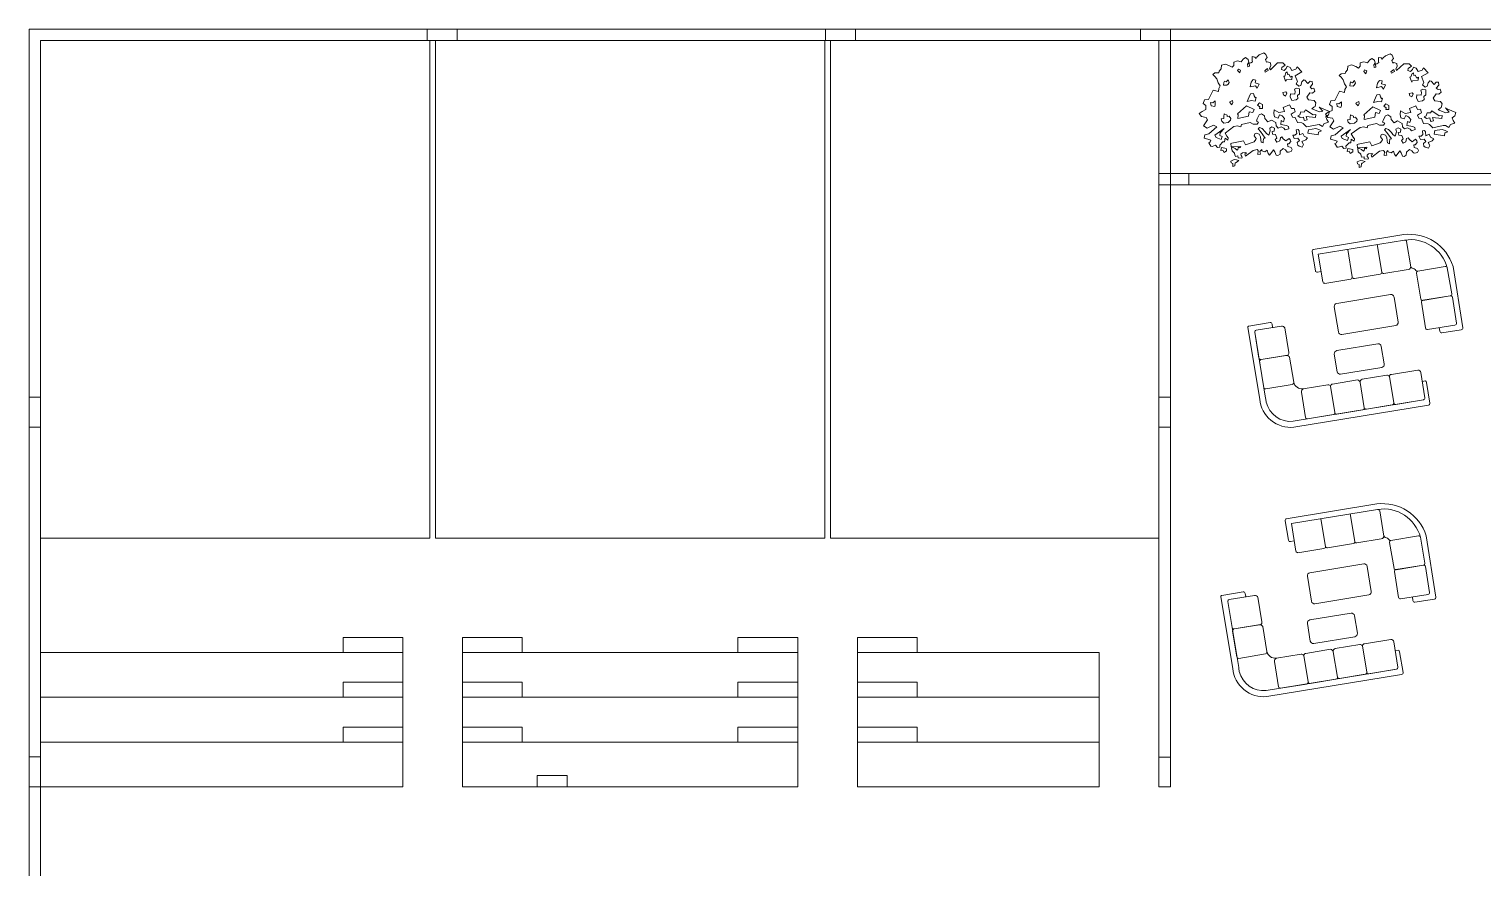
# Model space of a CAD drawing. Header units: inches. Extents: x 2 to 186, y 1 to 125.
# Drawn here: x 69.77 to 98.98, y 40.71 to 57.57 of the extents above; entities that cross this region are included whole.
import ezdxf

# ---------------------------------------------------------------- set-up
doc = ezdxf.new("R2010")
doc.units = ezdxf.units.IN
doc.header["$MEASUREMENT"] = 0
for name, color, linetype, lineweight in [('M_BRUSHES', 104, 'Continuous', 5), ('M_COL', 250, 'Continuous', 20), ('M_ELEV 2', 251, 'Continuous', 15), ('M_WALLS', 251, 'Continuous', 15)]:
    doc.layers.add(name, color=color, linetype=linetype, lineweight=lineweight)
doc.layers.add('M_FURNITURE', color=250, linetype='Continuous', lineweight=5, transparency=0.1)

msp = doc.modelspace()

# ---------------------------------------------------------------- linework, layer by layer
at = {"layer": 'M_BRUSHES'}
for points in [[(93.781, 55.304), (93.751, 55.306), (93.688, 55.24), (93.688, 55.198), (93.641, 55.19), (93.603, 55.239), (93.533, 55.215), (93.508, 55.217), (93.466, 55.289), (93.494, 55.306), (93.507, 55.338), (93.448, 55.36), (93.378, 55.378), (93.39, 55.448), (93.467, 55.467), (93.629, 55.606), (93.563, 55.638), (93.437, 55.581), (93.362, 55.63), (93.441, 55.747), (93.414, 55.798), (93.32, 55.813), (93.273, 55.879), (93.333, 55.919), (93.407, 55.955), (93.406, 56.035), (93.356, 56.075), (93.38, 56.152), (93.465, 56.155), (93.558, 56.342), (93.66, 56.315), (93.667, 56.377), (93.696, 56.431), (93.655, 56.492), (93.63, 56.573), (93.591, 56.622), (93.549, 56.657), (93.591, 56.695), (93.67, 56.696), (93.677, 56.727), (93.719, 56.771), (93.725, 56.846), (93.8, 56.87), (93.885, 56.836), (93.939, 56.807), (93.97, 56.843), (93.971, 56.91), (94.047, 56.935), (94.116, 56.916), (94.157, 56.966), (94.207, 56.998), (94.261, 56.964), (94.271, 56.904), (94.247, 56.87), (94.255, 56.816), (94.284, 56.827), (94.28, 56.888), (94.31, 56.893), (94.349, 56.917), (94.339, 56.94), (94.338, 57.019), (94.394, 57.011), (94.417, 56.983), (94.431, 57.011), (94.479, 57.055), (94.575, 57.096), (94.612, 57.064), (94.641, 57.003), (94.61, 56.96), (94.625, 56.908), (94.648, 56.917), (94.707, 56.897), (94.717, 56.837), (94.687, 56.79), (94.705, 56.756), (94.846, 56.896), (94.957, 56.895), (95.001, 56.849), (94.936, 56.8), (94.931, 56.757), (94.982, 56.741), (95.025, 56.779), (95.041, 56.824), (95.1, 56.803), (95.135, 56.742), (95.216, 56.767), (95.245, 56.815), (95.335, 56.713), (95.202, 56.635), (95.252, 56.516), (95.222, 56.469), (95.279, 56.423), (95.32, 56.441), (95.338, 56.512), (95.374, 56.554), (95.4, 56.547), (95.46, 56.477), (95.501, 56.526), (95.544, 56.522), (95.554, 56.462), (95.502, 56.405), (95.537, 56.374), (95.578, 56.386), (95.601, 56.323), (95.552, 56.284), (95.496, 56.293), (95.437, 56.205), (95.471, 56.149), (95.583, 56.137), (95.616, 56.087), (95.602, 56.018), (95.581, 56.002), (95.537, 55.97), (95.691, 55.91), (95.757, 55.921), (95.684, 56.006), (95.731, 55.984), (95.892, 55.918), (95.873, 55.848), (95.818, 55.808), (95.839, 55.756), (95.872, 55.702), (95.81, 55.679), (95.785, 55.675), (95.753, 55.614), (95.685, 55.652), (95.642, 55.651), (95.432, 55.605), (95.366, 55.673), (95.366, 55.673), (95.34, 55.687), (95.247, 55.696), (95.206, 55.793), (95.149, 55.803), (95.122, 55.859), (95.166, 55.891), (95.205, 55.91), (95.181, 55.978), (95.127, 55.976), (95.091, 56.05), (94.964, 55.998), (94.99, 55.917), (94.877, 55.898), (94.783, 55.95), (94.776, 55.875), (94.787, 55.81), (94.859, 55.785), (94.89, 55.852), (94.943, 55.83), (94.989, 55.776), (94.969, 55.711), (94.922, 55.734), (94.912, 55.653), (95.03, 55.636), (95.07, 55.612), (95.077, 55.57), (95.002, 55.546), (94.973, 55.578), (94.925, 55.606), (94.862, 55.584), (94.824, 55.626), (94.813, 55.692), (94.725, 55.745), (94.652, 55.708), (94.593, 55.772), (94.589, 55.826), (94.527, 55.871), (94.483, 55.846), (94.44, 55.771), (94.423, 55.72), (94.469, 55.703), (94.439, 55.661), (94.36, 55.66), (94.3, 55.693), (94.128, 55.652), (94.112, 55.607), (94.047, 55.626), (93.97, 55.614), (93.794, 55.483), (93.83, 55.417), (93.859, 55.385), (93.849, 55.34), (93.814, 55.365), (93.794, 55.379), (93.781, 55.304)], [(96.318, 55.285), (96.287, 55.287), (96.224, 55.221), (96.225, 55.179), (96.178, 55.171), (96.139, 55.22), (96.07, 55.196), (96.045, 55.198), (96.003, 55.27), (96.031, 55.287), (96.044, 55.319), (95.985, 55.341), (95.915, 55.36), (95.927, 55.429), (96.004, 55.448), (96.166, 55.588), (96.1, 55.619), (95.974, 55.562), (95.899, 55.611), (95.978, 55.728), (95.951, 55.779), (95.857, 55.794), (95.809, 55.86), (95.869, 55.9), (95.944, 55.936), (95.943, 56.016), (95.893, 56.056), (95.917, 56.133), (96.002, 56.136), (96.095, 56.323), (96.197, 56.296), (96.204, 56.358), (96.233, 56.412), (96.192, 56.473), (96.167, 56.554), (96.128, 56.603), (96.085, 56.638), (96.128, 56.676), (96.207, 56.677), (96.214, 56.709), (96.256, 56.752), (96.262, 56.827), (96.337, 56.852), (96.422, 56.817), (96.476, 56.788), (96.507, 56.824), (96.508, 56.891), (96.584, 56.916), (96.653, 56.897), (96.694, 56.947), (96.744, 56.979), (96.798, 56.945), (96.808, 56.885), (96.783, 56.851), (96.792, 56.797), (96.821, 56.808), (96.817, 56.869), (96.847, 56.874), (96.886, 56.898), (96.876, 56.921), (96.875, 57), (96.931, 56.992), (96.954, 56.965), (96.968, 56.992), (97.016, 57.036), (97.112, 57.077), (97.149, 57.045), (97.178, 56.984), (97.147, 56.941), (97.162, 56.889), (97.185, 56.899), (97.244, 56.878), (97.254, 56.818), (97.224, 56.771), (97.242, 56.737), (97.383, 56.877), (97.494, 56.876), (97.538, 56.83), (97.473, 56.782), (97.468, 56.738), (97.519, 56.723), (97.562, 56.76), (97.578, 56.805), (97.637, 56.785), (97.672, 56.723), (97.753, 56.749), (97.781, 56.796), (97.872, 56.694), (97.739, 56.616), (97.789, 56.498), (97.759, 56.45), (97.816, 56.404), (97.856, 56.422), (97.875, 56.493), (97.911, 56.535), (97.937, 56.528), (97.997, 56.458), (98.038, 56.507), (98.081, 56.503), (98.091, 56.443), (98.039, 56.386), (98.074, 56.355), (98.115, 56.367), (98.138, 56.304), (98.089, 56.265), (98.033, 56.274), (97.974, 56.186), (98.008, 56.13), (98.12, 56.118), (98.153, 56.069), (98.139, 55.999), (98.118, 55.983), (98.074, 55.952), (98.228, 55.891), (98.294, 55.902), (98.221, 55.987), (98.268, 55.965), (98.429, 55.899), (98.41, 55.829), (98.355, 55.789), (98.376, 55.738), (98.409, 55.683), (98.346, 55.66), (98.322, 55.656), (98.289, 55.595), (98.222, 55.633), (98.179, 55.632), (97.969, 55.586), (97.903, 55.654), (97.903, 55.654), (97.877, 55.668), (97.784, 55.677), (97.743, 55.774), (97.686, 55.784), (97.659, 55.841), (97.703, 55.872), (97.742, 55.891), (97.718, 55.96), (97.664, 55.957), (97.628, 56.031), (97.501, 55.979), (97.527, 55.898), (97.413, 55.879), (97.32, 55.931), (97.313, 55.856), (97.324, 55.791), (97.396, 55.766), (97.427, 55.833), (97.48, 55.811), (97.526, 55.757), (97.506, 55.693), (97.459, 55.715), (97.449, 55.634), (97.567, 55.617), (97.607, 55.593), (97.614, 55.551), (97.539, 55.527), (97.51, 55.559), (97.461, 55.588), (97.399, 55.565), (97.36, 55.607), (97.35, 55.673), (97.262, 55.726), (97.189, 55.689), (97.129, 55.753), (97.126, 55.807), (97.064, 55.852), (97.02, 55.827), (96.977, 55.752), (96.96, 55.701), (97.006, 55.684), (96.976, 55.642), (96.897, 55.641), (96.837, 55.674), (96.665, 55.633), (96.649, 55.588), (96.584, 55.607), (96.507, 55.595), (96.331, 55.465), (96.367, 55.398), (96.396, 55.366), (96.386, 55.321), (96.351, 55.346), (96.331, 55.36), (96.318, 55.285)], [(94.107, 56.749), (94.062, 56.77), (94.046, 56.739), (94.089, 56.69)], [(94.628, 56.765), (94.646, 56.782), (94.659, 56.742), (94.603, 56.705), (94.591, 56.731)], [(95.016, 56.696), (95.041, 56.714), (95.05, 56.66), (95.077, 56.664), (95.108, 56.606), (95.146, 56.627), (95.136, 56.562), (95.026, 56.551), (95.009, 56.527), (94.972, 56.626), (94.992, 56.629)], [(96.644, 56.73), (96.598, 56.751), (96.583, 56.72), (96.625, 56.671)], [(97.165, 56.746), (97.183, 56.763), (97.196, 56.723), (97.14, 56.686), (97.128, 56.712)], [(97.553, 56.677), (97.578, 56.695), (97.587, 56.641), (97.614, 56.645), (97.645, 56.588), (97.683, 56.608), (97.673, 56.543), (97.563, 56.532), (97.546, 56.508), (97.509, 56.607), (97.529, 56.61)], [(93.875, 56.501), (93.859, 56.555), (93.818, 56.513), (93.78, 56.528), (93.771, 56.498), (93.765, 56.448), (93.829, 56.445), (93.854, 56.463)], [(94.321, 56.505), (94.361, 56.56), (94.412, 56.548), (94.401, 56.49), (94.481, 56.468), (94.439, 56.385), (94.403, 56.435), (94.302, 56.411)], [(95.103, 56.208), (95.107, 56.271), (95.199, 56.265), (95.204, 56.315), (95.19, 56.362), (95.228, 56.382), (95.293, 56.372), (95.288, 56.273), (95.252, 56.239), (95.255, 56.177), (95.225, 56.151), (95.136, 56.136)], [(96.412, 56.483), (96.396, 56.536), (96.354, 56.494), (96.317, 56.509), (96.308, 56.479), (96.302, 56.43), (96.366, 56.426), (96.391, 56.444)], [(96.858, 56.486), (96.898, 56.542), (96.949, 56.529), (96.938, 56.471), (97.018, 56.45), (96.976, 56.366), (96.94, 56.416), (96.839, 56.392)], [(93.513, 56.033), (93.503, 56.094), (93.546, 56.087), (93.595, 56.13), (93.594, 56.053), (93.586, 56.017)], [(93.892, 56.109), (93.887, 56.094), (93.929, 56.052), (93.95, 56.098), (93.943, 56.138)], [(94.279, 56.212), (94.304, 56.272), (94.366, 56.275), (94.381, 56.228), (94.4, 56.197), (94.421, 56.2), (94.398, 56.126), (94.326, 56.136), (94.239, 56.114)], [(94.548, 55.977), (94.549, 56.054), (94.487, 56.092), (94.446, 56.044), (94.494, 56.01), (94.486, 55.973)], [(94.971, 56.249), (94.956, 56.295), (95.016, 56.312), (95.035, 56.287), (95.01, 56.227)], [(96.05, 56.014), (96.04, 56.075), (96.083, 56.068), (96.132, 56.111), (96.131, 56.034), (96.123, 55.998)], [(96.429, 56.09), (96.424, 56.075), (96.466, 56.033), (96.486, 56.079), (96.48, 56.119)], [(96.816, 56.193), (96.841, 56.253), (96.903, 56.256), (96.918, 56.21), (96.937, 56.178), (96.957, 56.181), (96.935, 56.108), (96.863, 56.117), (96.776, 56.095)], [(97.508, 56.23), (97.493, 56.276), (97.553, 56.293), (97.571, 56.268), (97.546, 56.208)], [(97.64, 56.189), (97.644, 56.252), (97.736, 56.246), (97.741, 56.296), (97.727, 56.343), (97.765, 56.363), (97.83, 56.353), (97.825, 56.254), (97.789, 56.22), (97.792, 56.158), (97.761, 56.132), (97.673, 56.117)], [(93.836, 55.813), (93.876, 55.82), (93.912, 55.777), (93.904, 55.741), (93.855, 55.698), (93.773, 55.684), (93.732, 55.72), (93.718, 55.766), (93.772, 55.775), (93.772, 55.817), (93.778, 55.867), (93.838, 55.842)], [(94.352, 55.895), (94.377, 55.955), (94.225, 56.028), (94.043, 55.868), (94.06, 55.85), (94.052, 55.772), (94.267, 55.819), (94.28, 55.911)], [(95.295, 55.848), (95.32, 55.908), (95.384, 55.905), (95.411, 55.951), (95.562, 55.848), (95.616, 55.857), (95.613, 55.794), (95.427, 55.814), (95.445, 55.747), (95.398, 55.732), (95.382, 55.744), (95.372, 55.805), (95.304, 55.794), (95.257, 55.828)], [(96.373, 55.794), (96.413, 55.801), (96.448, 55.758), (96.44, 55.722), (96.392, 55.679), (96.31, 55.665), (96.269, 55.701), (96.255, 55.747), (96.309, 55.756), (96.309, 55.798), (96.315, 55.848), (96.375, 55.823)], [(96.889, 55.877), (96.914, 55.937), (96.762, 56.009), (96.58, 55.85), (96.597, 55.831), (96.589, 55.753), (96.804, 55.8), (96.816, 55.893)], [(97.085, 55.958), (97.086, 56.035), (97.024, 56.073), (96.983, 56.025), (97.031, 55.991), (97.023, 55.954)], [(97.832, 55.829), (97.857, 55.889), (97.921, 55.886), (97.948, 55.932), (98.099, 55.829), (98.153, 55.838), (98.15, 55.775), (97.964, 55.795), (97.982, 55.728), (97.935, 55.713), (97.919, 55.725), (97.909, 55.786), (97.841, 55.775), (97.794, 55.809)], [(93.613, 55.395), (93.591, 55.441), (93.777, 55.573), (93.695, 55.486), (93.69, 55.436), (93.735, 55.415), (93.718, 55.35)], [(94.208, 55.091), (94.142, 55.087), (94.111, 55.056), (94.115, 55.033), (94.13, 55.011), (94.141, 54.982), (94.123, 54.979), (94.055, 54.986), (94.049, 55.022), (94.001, 55.014), (93.99, 55.043), (93.984, 55.078), (93.934, 55.125), (93.924, 55.185), (93.941, 55.2), (93.999, 55.172), (94.036, 55.136), (94.053, 55.145), (94.058, 55.188), (94.074, 55.203), (94.101, 55.183), (94.109, 55.215), (93.92, 55.205), (93.909, 55.27), (93.932, 55.28), (94.164, 55.328), (94.208, 55.244), (94.376, 55.308), (94.411, 55.351), (94.42, 55.37), (94.38, 55.425), (94.393, 55.464), (94.42, 55.481), (94.479, 55.46), (94.506, 55.41), (94.516, 55.344), (94.523, 55.302), (94.563, 55.284), (94.562, 55.327), (94.571, 55.378), (94.602, 55.383), (94.506, 55.514), (94.461, 55.567), (94.486, 55.596), (94.539, 55.573), (94.598, 55.51), (94.629, 55.473), (94.672, 55.437), (94.7, 55.527), (94.691, 55.58), (94.735, 55.605), (94.789, 55.578), (94.78, 55.521), (94.738, 55.514), (94.747, 55.461), (94.809, 55.453), (94.833, 55.383), (94.802, 55.354), (94.835, 55.298), (94.892, 55.326), (94.906, 55.389), (94.934, 55.406), (94.964, 55.368), (95.014, 55.328), (95.085, 55.376), (95.109, 55.343), (95.114, 55.314), (95.078, 55.266), (95.048, 55.266), (95.057, 55.213), (95.122, 55.193), (95.146, 55.154), (95.122, 55.114), (95.069, 55.099), (95.045, 55.101), (95.007, 55.144), (94.96, 55.172), (94.901, 55.12), (94.899, 55.058), (94.855, 55.033), (94.822, 55.039), (94.794, 55.102), (94.768, 55.147), (94.734, 55.099), (94.689, 55.036), (94.659, 55.074), (94.642, 55.139), (94.592, 55.105), (94.533, 55.127), (94.53, 55.15), (94.493, 55.114), (94.509, 55.055), (94.454, 55.053), (94.459, 55.132), (94.438, 55.154), (94.361, 55.135), (94.203, 55.016), (94.195, 55.064), (94.229, 55.076)], [(95.286, 55.526), (95.264, 55.552), (95.223, 55.545), (95.234, 55.474), (95.197, 55.437), (95.153, 55.442), (95.183, 55.374), (95.255, 55.38), (95.288, 55.33), (95.245, 55.293), (95.254, 55.239), (95.282, 55.219), (95.346, 55.199), (95.369, 55.252), (95.34, 55.314), (95.42, 55.346), (95.449, 55.387), (95.384, 55.419), (95.356, 55.476), (95.293, 55.448)], [(95.619, 55.574), (95.471, 55.55), (95.459, 55.48), (95.664, 55.447), (95.673, 55.503), (95.731, 55.525), (95.677, 55.553)], [(96.149, 55.376), (96.128, 55.422), (96.314, 55.554), (96.232, 55.467), (96.227, 55.417), (96.272, 55.396), (96.255, 55.331)], [(96.745, 55.072), (96.679, 55.068), (96.648, 55.037), (96.652, 55.014), (96.667, 54.992), (96.678, 54.963), (96.66, 54.961), (96.592, 54.967), (96.586, 55.003), (96.538, 54.996), (96.527, 55.024), (96.521, 55.059), (96.471, 55.106), (96.461, 55.166), (96.477, 55.181), (96.536, 55.153), (96.573, 55.117), (96.59, 55.126), (96.595, 55.169), (96.611, 55.184), (96.638, 55.164), (96.645, 55.196), (96.457, 55.186), (96.446, 55.251), (96.468, 55.261), (96.701, 55.309), (96.745, 55.225), (96.913, 55.289), (96.948, 55.332), (96.956, 55.351), (96.917, 55.406), (96.93, 55.445), (96.957, 55.462), (97.016, 55.441), (97.043, 55.391), (97.053, 55.325), (97.06, 55.283), (97.1, 55.265), (97.099, 55.308), (97.108, 55.359), (97.138, 55.364), (97.043, 55.495), (96.998, 55.548), (97.023, 55.577), (97.076, 55.554), (97.135, 55.491), (97.166, 55.454), (97.209, 55.418), (97.236, 55.508), (97.228, 55.562), (97.272, 55.587), (97.326, 55.559), (97.317, 55.502), (97.275, 55.495), (97.284, 55.442), (97.346, 55.434), (97.37, 55.364), (97.339, 55.335), (97.372, 55.279), (97.429, 55.307), (97.443, 55.37), (97.47, 55.387), (97.501, 55.35), (97.551, 55.309), (97.622, 55.357), (97.646, 55.325), (97.651, 55.295), (97.615, 55.247), (97.585, 55.247), (97.594, 55.194), (97.658, 55.174), (97.683, 55.135), (97.659, 55.095), (97.606, 55.08), (97.582, 55.082), (97.544, 55.125), (97.497, 55.153), (97.438, 55.101), (97.436, 55.039), (97.391, 55.014), (97.359, 55.02), (97.331, 55.083), (97.305, 55.128), (97.271, 55.08), (97.226, 55.017), (97.196, 55.055), (97.179, 55.12), (97.129, 55.087), (97.07, 55.108), (97.067, 55.131), (97.03, 55.095), (97.046, 55.036), (96.991, 55.034), (96.996, 55.113), (96.974, 55.135), (96.897, 55.116), (96.74, 54.997), (96.732, 55.045), (96.766, 55.057)], [(97.823, 55.507), (97.801, 55.533), (97.76, 55.526), (97.771, 55.455), (97.734, 55.418), (97.69, 55.423), (97.72, 55.355), (97.792, 55.361), (97.825, 55.311), (97.782, 55.274), (97.791, 55.22), (97.818, 55.2), (97.883, 55.18), (97.906, 55.233), (97.877, 55.295), (97.957, 55.327), (97.986, 55.368), (97.921, 55.4), (97.893, 55.457), (97.83, 55.429)], [(98.156, 55.555), (98.008, 55.531), (97.996, 55.461), (98.201, 55.428), (98.21, 55.484), (98.268, 55.506), (98.214, 55.534)], [(93.791, 55.181), (93.721, 55.194), (93.708, 55.13), (93.749, 55.137), (93.774, 55.093), (93.824, 55.126), (93.823, 55.168)], [(94.025, 54.945), (93.976, 54.949), (93.913, 54.92), (93.919, 54.884), (93.951, 54.871), (93.95, 54.81), (93.99, 54.822), (93.998, 54.885), (94.015, 54.894), (94.071, 54.928)], [(96.328, 55.162), (96.258, 55.175), (96.245, 55.112), (96.286, 55.118), (96.311, 55.074), (96.361, 55.107), (96.36, 55.149)], [(96.562, 54.926), (96.513, 54.93), (96.45, 54.901), (96.456, 54.865), (96.488, 54.852), (96.486, 54.791), (96.527, 54.803), (96.535, 54.866), (96.552, 54.875), (96.607, 54.909)]]:
    msp.add_lwpolyline(points, close=True, dxfattribs=at)
at = {"layer": 'M_COL'}
for points in [[(77.767, 57.343), (77.767, 57.573), (78.367, 57.573), (78.367, 57.343)], [(85.767, 57.343), (85.767, 57.573), (86.367, 57.573), (86.367, 57.343)], [(92.097, 57.342), (92.097, 57.572), (92.697, 57.572), (92.697, 57.342)], [(92.467, 54.442), (92.467, 54.672), (93.067, 54.672), (93.067, 54.442)], [(69.997, 49.573), (69.767, 49.573), (69.767, 50.173), (69.997, 50.173)], [(92.697, 49.572), (92.467, 49.572), (92.467, 50.172), (92.697, 50.172)], [(69.997, 42.343), (69.767, 42.343), (69.767, 42.943), (69.997, 42.943)], [(92.697, 42.342), (92.467, 42.342), (92.467, 42.942), (92.697, 42.942)], [(80.575, 42.573), (80.575, 42.343), (79.975, 42.343), (79.975, 42.573)]]:
    msp.add_lwpolyline(points, close=True, dxfattribs=at)
at = {"layer": 'M_ELEV 2'}
for p, q in [((92.697, 57.572), (103.887, 57.572)), ((92.697, 57.342), (103.887, 57.342)), ((77.274, 45.343), (76.074, 45.343)), ((76.074, 45.343), (76.074, 45.043)), ((77.274, 45.343), (77.274, 42.343)), ((79.674, 45.343), (78.474, 45.343)), ((78.474, 45.343), (78.474, 45.043)), ((79.674, 45.343), (79.674, 45.043)), ((85.209, 45.343), (84.009, 45.343)), ((84.009, 45.343), (84.009, 45.043)), ((85.209, 45.043), (85.209, 45.343)), ((87.609, 45.343), (86.409, 45.343)), ((86.409, 45.343), (86.409, 45.043)), ((87.609, 45.343), (87.609, 45.043)), ((77.274, 45.043), (69.997, 45.043)), ((85.209, 45.043), (78.474, 45.043)), ((78.474, 45.043), (78.474, 42.343)), ((85.209, 45.043), (85.209, 42.343)), ((91.267, 45.042), (86.409, 45.043)), ((86.409, 45.043), (86.409, 42.343)), ((91.267, 45.042), (91.267, 42.342)), ((77.274, 44.443), (76.074, 44.443)), ((76.074, 44.443), (76.074, 44.143)), ((79.674, 44.443), (78.474, 44.443)), ((79.674, 44.443), (79.674, 44.143)), ((85.209, 44.443), (84.009, 44.443)), ((84.009, 44.443), (84.009, 44.143)), ((87.609, 44.443), (86.409, 44.443)), ((87.609, 44.443), (87.609, 44.143)), ((77.274, 44.143), (69.997, 44.143)), ((85.209, 44.143), (78.474, 44.143)), ((91.267, 44.142), (86.409, 44.143)), ((77.274, 43.543), (76.074, 43.543)), ((76.074, 43.543), (76.074, 43.243)), ((79.674, 43.543), (78.474, 43.543)), ((79.674, 43.543), (79.674, 43.243)), ((85.209, 43.543), (84.009, 43.543)), ((84.009, 43.543), (84.009, 43.243)), ((87.609, 43.543), (86.409, 43.543)), ((87.609, 43.543), (87.609, 43.243)), ((77.274, 43.243), (69.997, 43.243)), ((85.209, 43.243), (78.474, 43.243)), ((91.267, 43.242), (86.409, 43.243)), ((77.274, 42.343), (69.997, 42.343)), ((85.209, 42.343), (78.474, 42.343)), ((91.267, 42.342), (86.409, 42.343))]:
    msp.add_line(p, q, dxfattribs=at)
at = {"layer": 'M_FURNITURE'}
for p, q in [((97.384, 53.441), (95.563, 53.142)), ((97.401, 53.332), (95.667, 53.047)), ((96.943, 52.687), (96.851, 53.242)), ((97.525, 52.797), (97.442, 53.303)), ((95.542, 53.103), (95.61, 52.714)), ((95.759, 52.492), (95.667, 53.047)), ((96.259, 53.144), (96.351, 52.59)), ((95.651, 52.684), (95.725, 52.697)), ((96.392, 52.56), (96.913, 52.646)), ((96.984, 52.657), (97.474, 52.738)), ((97.729, 52.147), (97.639, 52.666)), ((97.665, 52.707), (98.218, 52.802)), ((98.26, 52.773), (98.35, 52.254)), ((98.375, 52.801), (98.571, 51.57)), ((95.8, 52.462), (96.321, 52.548)), ((97.74, 52.085), (97.821, 51.565)), ((97.766, 52.121), (98.32, 52.212)), ((97.766, 52.121), (98.32, 52.212)), ((98.32, 52.212), (97.769, 52.126)), ((98.32, 52.212), (97.771, 52.118)), ((98.442, 51.662), (98.361, 52.183)), ((97.862, 51.535), (98.413, 51.621)), ((98.109, 51.498), (98.098, 51.572)), ((98.541, 51.529), (98.15, 51.468)), ((96.843, 48.028), (95.022, 47.728)), ((96.86, 47.919), (95.127, 47.634)), ((95.002, 47.689), (95.069, 47.3)), ((95.218, 47.079), (95.127, 47.634)), ((95.719, 47.731), (95.81, 47.176)), ((96.402, 47.274), (96.311, 47.828)), ((96.985, 47.384), (96.901, 47.889)), ((96.443, 47.244), (96.934, 47.325)), ((97.124, 47.293), (97.678, 47.389)), ((97.719, 47.359), (97.809, 46.841)), ((97.834, 47.388), (98.03, 46.157)), ((95.111, 47.271), (95.184, 47.284)), ((95.259, 47.049), (95.78, 47.135)), ((95.851, 47.147), (96.373, 47.232)), ((97.189, 46.734), (97.099, 47.253)), ((97.225, 46.708), (97.78, 46.799)), ((97.225, 46.708), (97.78, 46.799)), ((97.78, 46.799), (97.229, 46.712)), ((97.78, 46.799), (97.23, 46.705)), ((97.902, 46.249), (97.821, 46.769)), ((97.199, 46.671), (97.28, 46.151)), ((97.321, 46.121), (97.872, 46.208)), ((97.569, 46.085), (97.557, 46.159)), ((98, 46.116), (97.61, 46.055))]:
    msp.add_line(p, q, dxfattribs=at)
for points in [[(96.072, 51.486), (95.989, 51.99, -0.414214), (96.038, 52.058), (97.121, 52.237, -0.414214), (97.189, 52.187), (97.272, 51.683, -0.414214), (97.223, 51.614), (96.141, 51.436, -0.414214)], [(94.476, 50.959), (94.39, 51.478, -0.414214), (94.42, 51.519), (94.928, 51.603, -0.350781), (94.994, 51.565), (95.076, 51.069, -0.333333), (95.048, 51.016), (94.517, 50.929, -0.414214)], [(95.989, 51.04), (96.048, 50.686, 0.414214), (96.116, 50.637), (96.943, 50.773, 0.414214), (96.992, 50.842), (96.934, 51.196, 0.414214), (96.865, 51.245), (96.039, 51.109, 0.414214)], [(94.573, 50.368), (94.488, 50.888, -0.414214), (94.517, 50.929), (95.025, 51.012, -0.350781), (95.092, 50.975), (95.173, 50.479, -0.333333), (95.146, 50.426), (94.614, 50.339, -0.414214)], [(97.153, 50.017), (96.633, 49.931, -0.414214), (96.592, 49.961), (96.509, 50.469, -0.350781), (96.546, 50.535), (97.042, 50.617, -0.333333), (97.095, 50.589), (97.182, 50.058, -0.414214)], [(97.224, 50.029), (97.778, 50.12, 0.414214), (97.808, 50.161), (97.725, 50.669, 0.350781), (97.668, 50.72), (97.136, 50.633, 0.333333), (97.095, 50.589), (97.182, 50.058, 0.414214)], [(95.972, 49.823), (95.453, 49.737, -0.414214), (95.412, 49.767), (95.328, 50.274, -0.350781), (95.366, 50.341), (95.861, 50.423, -0.333333), (95.915, 50.395), (96.002, 49.864, -0.414214)], [(96.043, 49.834), (96.563, 49.92, 0.414214), (96.592, 49.961), (96.509, 50.469, 0.350781), (96.452, 50.52), (95.956, 50.438, 0.333333), (95.915, 50.395), (96.002, 49.864, 0.414214)], [(95.531, 46.072), (95.448, 46.576, -0.414214), (95.498, 46.645), (96.58, 46.823, -0.414214), (96.649, 46.774), (96.732, 46.27, -0.414214), (96.683, 46.201), (95.6, 46.023, -0.414214)], [(93.935, 45.545), (93.85, 46.065, -0.414214), (93.88, 46.106), (94.387, 46.189, -0.350781), (94.454, 46.152), (94.536, 45.656, -0.333333), (94.508, 45.603), (93.977, 45.516, -0.414214)], [(94.033, 44.955), (93.947, 45.474, -0.414214), (93.977, 45.516), (94.484, 45.599, -0.350781), (94.551, 45.562), (94.633, 45.066, -0.333333), (94.605, 45.013), (94.074, 44.925, -0.414214)], [(95.449, 45.627), (95.507, 45.273, 0.414214), (95.576, 45.224), (96.402, 45.36, 0.414214), (96.452, 45.428), (96.393, 45.782, 0.414214), (96.325, 45.832), (95.498, 45.696, 0.414214)], [(96.683, 44.615), (97.238, 44.707, 0.414214), (97.268, 44.748), (97.184, 45.255, 0.350781), (97.127, 45.307), (96.596, 45.219, 0.333333), (96.554, 45.176), (96.642, 44.645, 0.414214)], [(95.432, 44.409), (94.912, 44.324, -0.414214), (94.871, 44.353), (94.788, 44.861, -0.350781), (94.825, 44.928), (95.321, 45.009, -0.333333), (95.374, 44.982), (95.461, 44.451, -0.414214)], [(95.503, 44.421), (96.022, 44.506, 0.414214), (96.052, 44.548), (95.968, 45.055, 0.350781), (95.911, 45.107), (95.415, 45.025, 0.333333), (95.374, 44.982), (95.461, 44.451, 0.414214)], [(96.612, 44.604), (96.093, 44.518, -0.414214), (96.052, 44.548), (95.968, 45.055, -0.350781), (96.006, 45.122), (96.501, 45.204, -0.333333), (96.554, 45.176), (96.642, 44.645, -0.414214)]]:
    msp.add_lwpolyline(points, format="xyb", close=True, dxfattribs=at)
for points in [[(94.749, 51.582), (94.739, 51.644, 0.414214), (94.698, 51.674), (94.273, 51.604, 0.414214), (94.253, 51.577), (94.49, 50.136, 0.417206), (95.177, 49.571), (97.881, 50.015, 0.414214), (97.91, 50.057), (97.842, 50.47, 0.162278), (97.824, 50.503), (97.754, 50.492)], [(94.39, 51.478), (94.609, 50.151, 0.039865), (94.622, 50.072)], [(94.622, 50.072, 0.371492), (95.162, 49.689), (97.743, 50.114)], [(94.209, 46.169), (94.198, 46.231, 0.414214), (94.157, 46.261), (93.732, 46.191, 0.414214), (93.712, 46.163), (93.949, 44.723, 0.417206), (94.637, 44.157), (97.34, 44.602, 0.414214), (97.37, 44.643), (97.302, 45.057, 0.162278), (97.284, 45.09), (97.213, 45.078)], [(93.85, 46.065), (94.068, 44.738, 0.039865), (94.081, 44.658)], [(94.081, 44.658, 0.371492), (94.621, 44.276), (97.203, 44.701)]]:
    msp.add_lwpolyline(points, format="xyb", dxfattribs=at)
for points in [[(94.396, 51.503), (94.396, 51.503)], [(93.855, 46.09), (93.855, 46.09)]]:
    msp.add_lwpolyline(points, dxfattribs=at)
for centre, radius, start, end in [((97.497, 52.529), 0.919, 17.2106, 97.0693), ((97.518, 52.573), 0.768, 15.0325, 98.8027), ((97.407, 53.297), 0.0359, 9.3457, 99.3457), ((95.578, 53.109), 0.0359, 99.8349, 189.8349), ((95.645, 52.72), 0.0359, 189.8349, 279.8349), ((96.315, 52.584), 0.0359, 279.3457, 9.3457), ((96.386, 52.595), 0.0359, 189.3457, 279.3457), ((96.907, 52.681), 0.0359, 279.3457, 9.3457), ((96.978, 52.693), 0.0359, 189.3457, 279.3457), ((97.465, 52.797), 0.0598, 279.3457, 9.3457), ((97.561, 52.803), 0.0359, 189.3457, 259.5924), ((97.532, 52.647), 0.123, 36.8293, 79.5924), ((97.659, 52.742), 0.0359, 216.8293, 279.7489), ((97.675, 52.672), 0.0359, 99.8349, 189.8349), ((98.224, 52.766), 0.0359, 9.8349, 99.8349), ((95.794, 52.498), 0.0359, 189.3457, 279.3457), ((97.765, 52.153), 0.0359, 189.8349, 279.8349), ((97.775, 52.09), 0.0359, 98.8566, 188.8566), ((98.314, 52.248), 0.0359, 279.8349, 9.8349), ((98.326, 52.177), 0.0359, 8.8566, 98.8566), ((94.716, 51.59), 0.0339, 329.6953, 347.5022), ((97.856, 51.57), 0.0359, 188.8566, 278.8566), ((98.145, 51.504), 0.0359, 188.8566, 278.8566), ((98.407, 51.657), 0.0359, 278.8566, 8.8566), ((98.535, 51.564), 0.0359, 278.8566, 8.8566), ((95.345, 50.516), 0.176, 192.0983, 276.5931), ((96.956, 47.116), 0.919, 17.2106, 97.0693), ((96.978, 47.16), 0.768, 15.0325, 98.8027), ((96.866, 47.883), 0.0359, 9.3457, 99.3457), ((95.037, 47.696), 0.0359, 99.8349, 189.8349), ((96.924, 47.384), 0.0598, 279.3457, 9.3457), ((97.02, 47.39), 0.0359, 189.3457, 259.5924), ((96.991, 47.234), 0.123, 36.8293, 79.5924), ((97.684, 47.353), 0.0359, 9.8349, 99.8349), ((95.105, 47.306), 0.0359, 189.8349, 279.8349), ((95.253, 47.085), 0.0359, 189.3457, 279.3457), ((95.775, 47.17), 0.0359, 279.3457, 9.3457), ((95.845, 47.182), 0.0359, 189.3457, 279.3457), ((96.367, 47.268), 0.0359, 279.3457, 9.3457), ((96.438, 47.279), 0.0359, 189.3457, 279.3457), ((97.118, 47.329), 0.0359, 216.8293, 279.7489), ((97.134, 47.259), 0.0359, 99.8349, 189.8349), ((97.224, 46.74), 0.0359, 189.8349, 279.8349), ((97.774, 46.835), 0.0359, 279.8349, 9.8349), ((97.785, 46.764), 0.0359, 8.8566, 98.8566), ((97.234, 46.677), 0.0359, 98.8566, 188.8566), ((94.176, 46.177), 0.0339, 329.6953, 347.5022), ((97.316, 46.157), 0.0359, 188.8566, 278.8566), ((97.866, 46.244), 0.0359, 278.8566, 8.8566), ((97.995, 46.151), 0.0359, 278.8566, 8.8566), ((97.604, 46.09), 0.0359, 188.8566, 278.8566), ((94.805, 45.103), 0.176, 192.0983, 276.5931)]:
    msp.add_arc(centre, radius, start, end, dxfattribs=at)
at = {"layer": 'M_WALLS'}
for p, q in [((69.766, 28.913), (69.767, 57.573)), ((69.767, 57.573), (92.697, 57.572)), ((92.697, 57.572), (92.697, 42.342)), ((69.996, 39.343), (69.997, 57.343)), ((69.997, 57.343), (77.817, 57.343)), ((77.817, 57.343), (77.817, 47.343)), ((77.932, 57.343), (85.752, 57.343)), ((77.932, 47.343), (77.932, 57.343)), ((85.752, 57.343), (85.752, 47.343)), ((85.867, 57.343), (92.467, 57.342)), ((85.867, 47.343), (85.867, 57.343)), ((92.467, 57.342), (92.467, 42.342)), ((92.697, 54.672), (103.887, 54.672)), ((103.887, 54.442), (92.697, 54.442)), ((77.817, 47.343), (69.997, 47.343)), ((85.752, 47.343), (77.932, 47.343)), ((92.467, 47.342), (85.867, 47.343)), ((92.467, 42.342), (92.697, 42.342))]:
    msp.add_line(p, q, dxfattribs=at)

doc.saveas('drawing.dxf')
